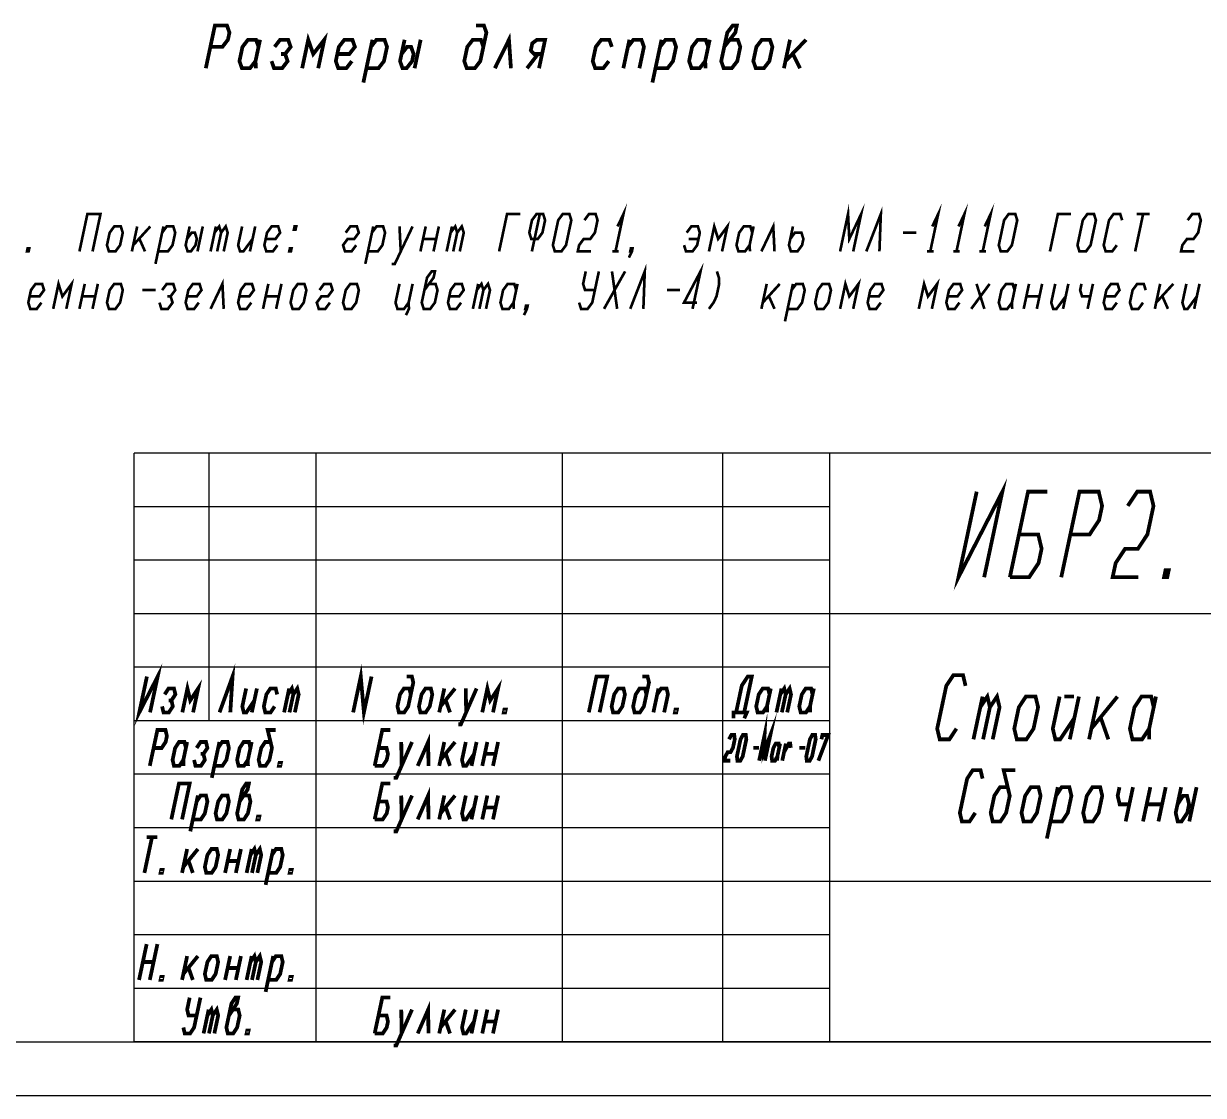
# Model space of a CAD drawing. Header units: millimetres. Extents: x 0 to 420, y 0 to 594.
# Drawn here: x 219.7 to 329.9, y 0 to 100.1 of the extents above; entities that cross this region are included whole.
import ezdxf

# ---------------------------------------------------------------- set-up
doc = ezdxf.new("R2010")
doc.units = ezdxf.units.MM
doc.header["$LTSCALE"] = 38.72
doc.layers.get('0').update_dxf_attribs({"linetype": 'CONTINUOUS'})

msp = doc.modelspace()

# ---------------------------------------------------------------- linework, layer by layer
at = {"color": 7, "linetype": 'Continuous'}
for p, q in [((415, 60), (230, 60)), ((230, 5), (230, 60)), ((237, 35), (237, 60)), ((247, 5), (247, 60)), ((270, 5), (270, 60)), ((285, 5), (285, 60)), ((295, 5), (295, 60)), ((295, 55), (230, 55)), ((295, 50), (230, 50)), ((415, 45), (230, 45)), ((295, 40), (230, 40)), ((295, 35), (230, 35)), ((295, 30), (230, 30)), ((295, 25), (230, 25)), ((415, 20), (230, 20)), ((295, 15), (230, 15)), ((295, 10), (230, 10)), ((20, 5), (415, 5)), ((415, 5), (230, 5)), ((0, 0), (420, 0))]:
    msp.add_line(p, q, dxfattribs=at)
at = {"color": 2, "linetype": 'Continuous'}
for points, const_width in [([(236.6974297, 95.9678027), (237.5476523, 99.9678066), (238.6726602, 99.9678066), (238.9059805, 99.3011357), (238.7642695, 98.6344756), (238.2475703, 97.9678047), (237.1225625, 97.9678047)], 0.35), ([(245.6974492, 95.9678027), (246.26425, 98.6344756), (246.7308477, 97.3011445), (247.7642461, 98.6344756), (247.1974453, 95.9678027)], 0.35), ([(262.6225391, 97.9678047), (262.3892617, 98.6344756), (261.6392422, 98.6344756), (261.122543, 97.9678047), (260.8391641, 96.6344736), (261.0724414, 95.9678027), (261.8224609, 95.9678027), (262.3391602, 96.6344736), (262.9059609, 99.3011357), (262.6726836, 99.9678066), (261.9226641, 99.9678066)], 0.35), ([(263.6974453, 95.9678027), (265.0142656, 98.6344756), (265.1974414, 95.9678027)], 0.35), ([(285.1225664, 97.9678047), (286.1559648, 99.3011357), (286.2976758, 99.9678066), (285.9226875, 99.9678066), (285.4059453, 99.3011357), (284.8391445, 96.6344736), (285.0724219, 95.9678027), (285.8224414, 95.9678027), (286.3391406, 96.6344736), (286.6225625, 97.9678047), (286.3892422, 98.6344756), (285.6392656, 98.6344756)], 0.35), ([(241.6225508, 97.9678047), (241.3892734, 98.6344756), (240.6392539, 98.6344756), (240.1225547, 97.9678047), (239.8391328, 96.6344736), (240.0724531, 95.9678027), (240.8224297, 95.9678027), (241.3391289, 96.6344736)], 0.35), ([(241.7642617, 98.6344756), (241.3391289, 96.6344736), (241.3849336, 95.9678027)], 0.35), ([(242.839125, 96.6344736), (243.0724453, 95.9678027), (243.8224219, 95.9678027), (244.3391641, 96.6344736), (244.1058437, 97.3011445), (244.622543, 97.9678047), (244.3892656, 98.6344756), (243.6392461, 98.6344756), (243.1225469, 97.9678047)], 0.35), ([(248.9808633, 97.3011445), (250.1058281, 97.3011445), (250.6225703, 97.9678047), (250.38925, 98.6344756), (249.6392734, 98.6344756), (249.1225742, 97.9678047), (248.8391523, 96.6344736), (249.0724297, 95.9678027), (249.8224492, 95.9678027), (250.3391484, 96.6344736)], 0.35), ([(251.4140117, 94.6344717), (252.2642773, 98.6344756)], 0.35), ([(251.6974336, 95.9678027), (252.8224414, 95.9678027), (253.3391406, 96.6344736), (253.6225625, 97.9678047), (253.3892422, 98.6344756), (252.6392656, 98.6344756), (252.1225664, 97.9678047)], 0.35), ([(255.2642695, 98.6344756), (254.8391367, 96.6344736), (255.072457, 95.9678027), (255.4474453, 95.9678027), (255.9641445, 96.6344736), (256.1058555, 97.3011445), (255.8725352, 97.9678047), (255.4975469, 97.9678047), (254.9808477, 97.3011445)], 0.35), ([(256.7642656, 98.6344756), (256.1974219, 95.9678027)], 0.35), ([(267.8224453, 95.9678027), (268.3892461, 98.6344756), (267.6392695, 98.6344756), (267.1934258, 98.3011348), (267.0517148, 97.6344746), (267.3558477, 97.3011445), (268.1058672, 97.3011445)], 0.35), ([(274.6225508, 97.9678047), (274.3892734, 98.6344756), (273.6392539, 98.6344756), (273.1225547, 97.9678047), (272.8391328, 96.6344736), (273.0724531, 95.9678027), (273.8224297, 95.9678027), (274.3391289, 96.6344736)], 0.35), ([(275.697457, 95.9678027), (276.2642578, 98.6344756)], 0.35), ([(276.1225469, 97.9678047), (276.6392461, 98.6344756), (277.3892656, 98.6344756), (277.622543, 97.9678047), (277.1974531, 95.9678027)], 0.35), ([(278.4140273, 94.6344717), (279.26425, 98.6344756)], 0.35), ([(278.6974492, 95.9678027), (279.822457, 95.9678027), (280.3391562, 96.6344736), (280.6225352, 97.9678047), (280.3892578, 98.6344756), (279.6392383, 98.6344756), (279.1225391, 97.9678047)], 0.35), ([(283.6225703, 97.9678047), (283.38925, 98.6344756), (282.6392734, 98.6344756), (282.1225742, 97.9678047), (281.8391523, 96.6344736), (282.0724297, 95.9678027), (282.8224492, 95.9678027), (283.3391484, 96.6344736)], 0.35), ([(283.7642383, 98.6344756), (283.3391484, 96.6344736), (283.3849531, 95.9678027)], 0.35), ([(287.8391367, 96.6344736), (288.072457, 95.9678027), (288.8224336, 95.9678027), (289.3391328, 96.6344736), (289.6225547, 97.9678047), (289.3892773, 98.6344756), (288.6392578, 98.6344756), (288.1225586, 97.9678047), (287.8391367, 96.6344736)], 0.35), ([(291.2642617, 98.6344756), (290.6974609, 95.9678027)], 0.35), ([(290.8391289, 96.6344736), (292.7642578, 98.6344756)], 0.35), ([(243.7308555, 97.3011445), (244.1058437, 97.3011445)], 0.35), ([(266.6974375, 95.9678027), (267.7308359, 97.3011445)], 0.35), ([(291.5433438, 97.3011445), (292.197457, 95.9678027)], 0.35), ([(275.1544869, 81.1898368), (275.7087361, 82.3564942), (274.9648024, 78.8565027)], 0.25), ([(295.9429103, 78.8565027), (296.686844, 82.3564942), (296.8033925, 80.0231602), (297.9118526, 82.3564942), (297.1679189, 78.8565027)], 0.25), ([(298.3929274, 78.8565027), (299.7493654, 82.3564942), (299.6178975, 78.8565027)], 0.25), ([(304.5544997, 81.1898368), (305.108749, 82.3564942), (304.3647768, 78.8565027)], 0.25), ([(307.0045168, 81.1898368), (307.5587276, 82.3564942), (306.8147939, 78.8565027)], 0.25), ([(309.4544954, 81.1898368), (310.0087447, 82.3564942), (309.2647725, 78.8565027)], 0.25), ([(224.8929146, 78.8565027), (225.6368483, 82.3564942), (226.8618569, 82.3564942), (226.1179231, 78.8565027)], 0.25), ([(264.0929189, 78.8565027), (264.8368526, 82.3564942), (266.0618611, 82.3564942)], 0.25), ([(267.5931026, 82.3564942), (267.1628615, 81.7731751), (266.9148836, 80.6064985), (267.0971468, 80.0231602), (267.7096511, 80.0231602), (268.1398921, 80.6064985), (268.38787, 81.7731751), (268.2056069, 82.3564942), (267.5931026, 82.3564942)], 0.25), ([(267.899374, 82.3564942), (267.1554018, 78.8565027)], 0.25), ([(269.2991475, 78.8565027), (269.1168843, 79.4398411), (269.6128786, 81.7731751), (270.0431197, 82.3564942), (270.655624, 82.3564942), (270.8378487, 81.7731751), (270.3418929, 79.4398411), (269.9116518, 78.8565027), (269.2991475, 78.8565027)], 0.25), ([(272.0628572, 81.7731751), (272.4930983, 82.3564942), (273.1056026, 82.3564942), (273.2878658, 81.7731751), (273.0398879, 80.6064985), (272.6096468, 80.0231602), (271.9971425, 80.0231602), (271.5669014, 79.4398411), (271.4428932, 78.8565027), (272.6679018, 78.8565027)], 0.25), ([(283.6929018, 78.8565027), (284.1888576, 81.1898368), (284.553384, 80.0231602), (285.4138661, 81.1898368), (284.9179103, 78.8565027)], 0.25), ([(288.5928975, 78.8565027), (289.7013576, 81.1898368), (289.8179061, 78.8565027)], 0.25), ([(310.9491689, 78.8565027), (310.7669057, 79.4398411), (311.2628615, 81.7731751), (311.6931026, 82.3564942), (312.3056069, 82.3564942), (312.48787, 81.7731751), (311.9919142, 79.4398411), (311.5616731, 78.8565027), (310.9491689, 78.8565027)], 0.25), ([(315.5428932, 78.8565027), (316.2868654, 82.3564942), (317.511874, 82.3564942)], 0.25), ([(318.2991432, 78.8565027), (318.1169185, 79.4398411), (318.6128743, 81.7731751), (319.0431154, 82.3564942), (319.6556197, 82.3564942), (319.8378829, 81.7731751), (319.3418886, 79.4398411), (318.9116475, 78.8565027), (318.2991432, 78.8565027)], 0.25), ([(322.2878615, 81.7731751), (322.1055983, 82.3564942), (321.493094, 82.3564942), (321.062853, 81.7731751), (320.5668971, 79.4398411), (320.7491603, 78.8565027), (321.3616646, 78.8565027), (321.7919057, 79.4398411)], 0.25), ([(324.249344, 82.3564942), (323.5054103, 78.8565027)], 0.25), ([(323.6368398, 82.3564942), (324.8618483, 82.3564942)], 0.25), ([(328.4128658, 81.7731751), (328.8431069, 82.3564942), (329.4556111, 82.3564942), (329.6378743, 81.7731751), (329.3898964, 80.6064985), (328.9596553, 80.0231602), (328.3471511, 80.0231602), (327.91691, 79.4398411), (327.7929018, 78.8565027), (329.0179103, 78.8565027)], 0.25), ([(227.4669014, 79.4398411), (227.6491646, 78.8565027), (228.2616689, 78.8565027), (228.69191, 79.4398411), (228.9398879, 80.6064985), (228.7576247, 81.1898368), (228.1451204, 81.1898368), (227.7148793, 80.6064985), (227.4669014, 79.4398411)], 0.25), ([(230.2888661, 81.1898368), (229.7929103, 78.8565027)], 0.25), ([(229.9169185, 79.4398411), (231.5138747, 81.1898368)], 0.25), ([(231.9949111, 77.6898453), (232.7388832, 81.1898368)], 0.25), ([(232.2429274, 78.8565027), (233.1616646, 78.8565027), (233.5919057, 79.4398411), (233.8398836, 80.6064985), (233.6576204, 81.1898368), (233.0451161, 81.1898368), (232.6148751, 80.6064985)], 0.25), ([(235.1888619, 81.1898368), (234.8169142, 79.4398411), (234.9991774, 78.8565027), (235.3054103, 78.8565027), (235.7356514, 79.4398411), (235.8596596, 80.0231602), (235.6773964, 80.6064985), (235.3711251, 80.6064985), (234.940884, 80.0231602)], 0.25), ([(236.4138704, 81.1898368), (235.9179146, 78.8565027)], 0.25), ([(237.1429231, 78.8565027), (237.638879, 81.1898368)], 0.25), ([(237.5148708, 80.6064985), (237.9451119, 81.1898368), (238.1273751, 80.6064985), (237.7554274, 78.8565027)], 0.25), ([(238.1273751, 80.6064985), (238.5576161, 81.1898368), (238.7398793, 80.6064985), (238.3678932, 78.8565027)], 0.25), ([(240.0888576, 81.1898368), (239.71691, 79.4398411), (239.8991731, 78.8565027), (240.2054061, 78.8565027), (241.0658882, 80.0231602)], 0.25), ([(241.3138661, 81.1898368), (240.8179103, 78.8565027)], 0.25), ([(242.2908968, 80.0231602), (243.209634, 80.0231602), (243.6398751, 80.6064985), (243.4576119, 81.1898368), (242.8451076, 81.1898368), (242.4148665, 80.6064985), (242.1668886, 79.4398411), (242.3491518, 78.8565027), (242.9616561, 78.8565027), (243.3918971, 79.4398411)], 0.25), ([(245.0799849, 80.8981772), (244.9268685, 80.8981772), (244.9888918, 81.1898368), (245.1420082, 81.1898368), (245.0799849, 80.8981772)], 0.25), ([(249.7648793, 80.6064985), (250.1951204, 81.1898368), (250.8076247, 81.1898368), (250.9898879, 80.6064985), (250.5596468, 80.0231602), (249.9471425, 80.0231602), (249.5169014, 79.4398411), (249.6991646, 78.8565027), (250.3116689, 78.8565027), (250.74191, 79.4398411)], 0.25), ([(251.5949324, 77.6898453), (252.3388661, 81.1898368)], 0.25), ([(251.8429103, 78.8565027), (252.7616475, 78.8565027), (253.1918886, 79.4398411), (253.4398665, 80.6064985), (253.2576418, 81.1898368), (252.6451375, 81.1898368), (252.2148964, 80.6064985)], 0.25), ([(254.0449111, 77.6898453), (254.3511824, 77.6898453), (256.0138918, 81.1898368)], 0.25), ([(254.7888832, 81.1898368), (254.9053932, 78.8565027)], 0.25), ([(256.7429061, 78.8565027), (257.2388619, 81.1898368)], 0.25), ([(258.4638704, 81.1898368), (257.9679146, 78.8565027)], 0.25), ([(259.1929231, 78.8565027), (259.688879, 81.1898368)], 0.25), ([(259.5648708, 80.6064985), (259.9951119, 81.1898368), (260.1773751, 80.6064985), (259.8054274, 78.8565027)], 0.25), ([(260.1773751, 80.6064985), (260.6076161, 81.1898368), (260.7898793, 80.6064985), (260.4178932, 78.8565027)], 0.25), ([(281.3668929, 79.4398411), (281.5491561, 78.8565027), (282.1616603, 78.8565027), (282.5919014, 79.4398411), (282.8398793, 80.6064985), (282.6576161, 81.1898368), (282.0451119, 81.1898368), (281.6148708, 80.6064985)], 0.25), ([(287.7398751, 80.6064985), (287.5576119, 81.1898368), (286.9451076, 81.1898368), (286.5148665, 80.6064985), (286.2668886, 79.4398411), (286.4491518, 78.8565027), (287.0616561, 78.8565027), (287.4918971, 79.4398411)], 0.25), ([(287.8638832, 81.1898368), (287.4918971, 79.4398411), (287.5210439, 78.8565027)], 0.25), ([(291.5388704, 81.1898368), (291.1668843, 79.4398411), (291.3491475, 78.8565027), (291.9616518, 78.8565027), (292.3918929, 79.4398411), (292.5159011, 80.0231602), (292.3336379, 80.6064985), (291.7211336, 80.6064985), (291.2908925, 80.0231602)], 0.25), ([(301.8273964, 80.6064985), (303.0523665, 80.6064985)], 0.25), ([(230.5002761, 80.0231602), (231.0179189, 78.8565027)], 0.25), ([(256.990884, 80.0231602), (258.2158925, 80.0231602)], 0.25), ([(281.797134, 80.0231602), (282.7159096, 80.0231602)], 0.25), ([(220.1460353, 78.8565027), (219.9929189, 78.8565027), (220.0549037, 79.1481623), (220.2080202, 79.1481623), (220.1460353, 78.8565027)], 0.25), ([(244.6460524, 78.8565027), (244.4928975, 78.8565027), (244.5549208, 79.1481623), (244.7080373, 79.1481623), (244.6460524, 78.8565027)], 0.25), ([(274.6585311, 78.8565027), (275.2710353, 78.8565027)], 0.25), ([(276.4960439, 78.8565027), (276.3429274, 78.8565027), (276.4049123, 79.1481623), (276.5580287, 79.1481623), (276.4960439, 78.8565027), (276.2189192, 78.2731644)], 0.25), ([(304.0585439, 78.8565027), (304.6710481, 78.8565027)], 0.25), ([(306.5085225, 78.8565027), (307.1210268, 78.8565027)], 0.25), ([(308.9585396, 78.8565027), (309.5710439, 78.8565027)], 0.25), ([(276.3429274, 73.4892173), (277.6993654, 76.9892087), (277.5678975, 73.4892173)], 0.25), ([(282.1616603, 73.4892173), (282.905594, 76.9892087), (281.3668929, 74.0725556), (282.5919014, 74.0725556)], 0.25), ([(222.4428975, 73.4892173), (222.9388918, 75.8225513), (223.3033797, 74.6558747), (224.1638619, 75.8225513), (223.6679061, 73.4892173)], 0.25), ([(237.1429231, 73.4892173), (238.2513832, 75.8225513), (238.3678932, 73.4892173)], 0.25), ([(257.1148921, 75.239213), (257.9753743, 76.4058896), (258.099344, 76.9892087), (257.7931111, 76.9892087), (257.36287, 76.4058896), (256.8669142, 74.0725556), (257.0491774, 73.4892173), (257.6616432, 73.4892173), (258.0918843, 74.0725556), (258.3399007, 75.239213), (258.1576375, 75.8225513), (257.5451332, 75.8225513)], 0.25), ([(262.0148879, 75.239213), (262.445129, 75.8225513), (262.6273921, 75.239213), (262.2554061, 73.4892173)], 0.25), ([(262.6273921, 75.239213), (263.0576332, 75.8225513), (263.2398964, 75.239213), (262.8679103, 73.4892173)], 0.25), ([(271.5669014, 74.0725556), (271.7491646, 73.4892173), (272.3616689, 73.4892173), (272.79191, 74.0725556), (273.411874, 76.9892087)], 0.25), ([(272.1868654, 76.9892087), (271.9388875, 75.8225513), (272.1211507, 75.239213), (273.0398879, 75.239213)], 0.25), ([(273.8929103, 73.4892173), (275.8618526, 76.9892087)], 0.25), ([(274.636844, 76.9892087), (275.1179189, 73.4892173)], 0.25), ([(284.436874, 76.9892087), (284.6190987, 76.4058896), (284.6482454, 75.8225513), (284.4002675, 74.6558747), (284.1231429, 74.0725556), (283.6929018, 73.4892173)], 0.25), ([(295.9429103, 73.4892173), (296.4388661, 75.8225513), (296.8033925, 74.6558747), (297.6638747, 75.8225513), (297.1679189, 73.4892173)], 0.25), ([(303.2929231, 73.4892173), (303.788879, 75.8225513), (304.1534053, 74.6558747), (305.0138875, 75.8225513), (304.5178932, 73.4892173)], 0.25), ([(220.2408968, 74.6558747), (221.159634, 74.6558747), (221.5898751, 75.239213), (221.4076119, 75.8225513), (220.7951076, 75.8225513), (220.3648665, 75.239213), (220.1168886, 74.0725556), (220.2991518, 73.4892173), (220.9116561, 73.4892173), (221.3418971, 74.0725556)], 0.25), ([(224.8929146, 73.4892173), (225.3888704, 75.8225513)], 0.25), ([(226.613879, 75.8225513), (226.1179231, 73.4892173)], 0.25), ([(227.4669014, 74.0725556), (227.6491646, 73.4892173), (228.2616689, 73.4892173), (228.69191, 74.0725556), (228.9398879, 75.239213), (228.7576247, 75.8225513), (228.1451204, 75.8225513), (227.7148793, 75.239213), (227.4669014, 74.0725556)], 0.25), ([(230.7774007, 75.239213), (232.0023708, 75.239213)], 0.25), ([(232.3668971, 74.0725556), (232.5491603, 73.4892173), (233.1616646, 73.4892173), (233.5919057, 74.0725556), (233.4096425, 74.6558747), (233.8398836, 75.239213), (233.6576204, 75.8225513), (233.0451161, 75.8225513), (232.6148751, 75.239213)], 0.25), ([(234.940884, 74.6558747), (235.8596596, 74.6558747), (236.2899007, 75.239213), (236.1076375, 75.8225513), (235.4951332, 75.8225513), (235.0648921, 75.239213), (234.8169142, 74.0725556), (234.9991774, 73.4892173), (235.6116432, 73.4892173), (236.0418843, 74.0725556)], 0.25), ([(239.8408797, 74.6558747), (240.7596553, 74.6558747), (241.1898964, 75.239213), (241.0076332, 75.8225513), (240.395129, 75.8225513), (239.9648879, 75.239213), (239.71691, 74.0725556), (239.8991731, 73.4892173), (240.5116774, 73.4892173), (240.9419185, 74.0725556)], 0.25), ([(242.0429189, 73.4892173), (242.5388747, 75.8225513)], 0.25), ([(243.7638832, 75.8225513), (243.2679274, 73.4892173)], 0.25), ([(244.6169057, 74.0725556), (244.7991689, 73.4892173), (245.4116731, 73.4892173), (245.8419142, 74.0725556), (246.0898921, 75.239213), (245.907629, 75.8225513), (245.2951247, 75.8225513), (244.8648836, 75.239213), (244.6169057, 74.0725556)], 0.25), ([(247.3149007, 75.239213), (247.7451418, 75.8225513), (248.3576076, 75.8225513), (248.5398708, 75.239213), (248.1096297, 74.6558747), (247.4971254, 74.6558747), (247.0668843, 74.0725556), (247.2491475, 73.4892173), (247.8616518, 73.4892173), (248.2918929, 74.0725556)], 0.25), ([(249.5169014, 74.0725556), (249.6991646, 73.4892173), (250.3116689, 73.4892173), (250.74191, 74.0725556), (250.9898879, 75.239213), (250.8076247, 75.8225513), (250.1951204, 75.8225513), (249.7648793, 75.239213), (249.5169014, 74.0725556)], 0.25), ([(254.7888832, 75.8225513), (254.4168971, 74.0725556), (254.5991603, 73.4892173), (255.2116646, 73.4892173), (255.6419057, 74.0725556), (255.6710524, 73.4892173), (255.3939278, 72.905879)], 0.25), ([(256.0138918, 75.8225513), (255.6419057, 74.0725556)], 0.25), ([(259.4409011, 74.6558747), (260.3596382, 74.6558747), (260.7898793, 75.239213), (260.6076161, 75.8225513), (259.9951119, 75.8225513), (259.5648708, 75.239213), (259.3168929, 74.0725556), (259.4991561, 73.4892173), (260.1116603, 73.4892173), (260.5419014, 74.0725556)], 0.25), ([(261.6429018, 73.4892173), (262.1388576, 75.8225513)], 0.25), ([(265.6898751, 75.239213), (265.5076119, 75.8225513), (264.8951076, 75.8225513), (264.4648665, 75.239213), (264.2168886, 74.0725556), (264.3991518, 73.4892173), (265.0116561, 73.4892173), (265.4418971, 74.0725556)], 0.25), ([(265.8138832, 75.8225513), (265.4418971, 74.0725556), (265.4710439, 73.4892173)], 0.25), ([(279.7773964, 75.239213), (281.0023665, 75.239213)], 0.25), ([(289.0888918, 75.8225513), (288.5928975, 73.4892173)], 0.25), ([(288.7169057, 74.0725556), (290.3138619, 75.8225513)], 0.25), ([(290.7949367, 72.3225407), (291.5388704, 75.8225513)], 0.25), ([(291.0429146, 73.4892173), (291.9616518, 73.4892173), (292.3918929, 74.0725556), (292.6398708, 75.239213), (292.4576076, 75.8225513), (291.8451418, 75.8225513), (291.4149007, 75.239213)], 0.25), ([(293.6169014, 74.0725556), (293.7991646, 73.4892173), (294.4116689, 73.4892173), (294.84191, 74.0725556), (295.0898879, 75.239213), (294.9076247, 75.8225513), (294.2951204, 75.8225513), (293.8648793, 75.239213), (293.6169014, 74.0725556)], 0.25), ([(298.6409053, 74.6558747), (299.5596425, 74.6558747), (299.9898836, 75.239213), (299.8076204, 75.8225513), (299.1951161, 75.8225513), (298.7648751, 75.239213), (298.5168971, 74.0725556), (298.6991603, 73.4892173), (299.3116646, 73.4892173), (299.7419057, 74.0725556)], 0.25), ([(305.9908797, 74.6558747), (306.9096553, 74.6558747), (307.3398964, 75.239213), (307.1576332, 75.8225513), (306.545129, 75.8225513), (306.1148879, 75.239213), (305.86691, 74.0725556), (306.0491731, 73.4892173), (306.6616774, 73.4892173), (307.0919185, 74.0725556)], 0.25), ([(308.1929189, 73.4892173), (309.9138832, 75.8225513)], 0.25), ([(308.6888747, 75.8225513), (309.4179274, 73.4892173)], 0.25), ([(312.2398921, 75.239213), (312.057629, 75.8225513), (311.4451247, 75.8225513), (311.0148836, 75.239213), (310.7669057, 74.0725556), (310.9491689, 73.4892173), (311.5616731, 73.4892173), (311.9919142, 74.0725556)], 0.25), ([(312.3638619, 75.8225513), (311.9919142, 74.0725556), (312.0210225, 73.4892173)], 0.25), ([(313.0929146, 73.4892173), (313.5888704, 75.8225513)], 0.25), ([(314.813879, 75.8225513), (314.3179231, 73.4892173)], 0.25), ([(316.0388875, 75.8225513), (315.6669014, 74.0725556), (315.8491646, 73.4892173), (316.1553975, 73.4892173), (317.0158797, 74.6558747)], 0.25), ([(317.2638576, 75.8225513), (316.7679018, 73.4892173)], 0.25), ([(318.4888661, 75.8225513), (318.3648964, 75.239213), (318.5471596, 74.6558747), (319.3127803, 74.6558747)], 0.25), ([(319.5607582, 75.8225513), (319.0648024, 73.4892173)], 0.25), ([(320.6909053, 74.6558747), (321.6096425, 74.6558747), (322.0398836, 75.239213), (321.8576204, 75.8225513), (321.2451161, 75.8225513), (320.8148751, 75.239213), (320.5668971, 74.0725556), (320.7491603, 73.4892173), (321.3616646, 73.4892173), (321.7919057, 74.0725556)], 0.25), ([(324.4899007, 75.239213), (324.3076375, 75.8225513), (323.6951332, 75.8225513), (323.2648921, 75.239213), (323.0169142, 74.0725556), (323.1991774, 73.4892173), (323.8116432, 73.4892173), (324.2418843, 74.0725556)], 0.25), ([(325.838879, 75.8225513), (325.3429231, 73.4892173)], 0.25), ([(325.4668929, 74.0725556), (327.0638875, 75.8225513)], 0.25), ([(328.2888576, 75.8225513), (327.91691, 74.0725556), (328.0991731, 73.4892173), (328.4054061, 73.4892173), (329.2658882, 74.6558747)], 0.25), ([(329.5138661, 75.8225513), (329.0179103, 73.4892173)], 0.25), ([(225.1408925, 74.6558747), (226.3659011, 74.6558747)], 0.25), ([(233.1034096, 74.6558747), (233.4096425, 74.6558747)], 0.25), ([(242.2908968, 74.6558747), (243.5159053, 74.6558747)], 0.25), ([(266.6960524, 73.4892173), (266.5428975, 73.4892173), (266.6049208, 73.7808768), (266.7580373, 73.7808768), (266.6960524, 73.4892173), (266.4189278, 72.905879)], 0.25), ([(289.3002632, 74.6558747), (289.8179061, 73.4892173)], 0.25), ([(313.3408925, 74.6558747), (314.5659011, 74.6558747)], 0.25), ([(326.0502504, 74.6558747), (326.5678932, 73.4892173)], 0.25), ([(308.7004648, 56.4106372), (307.0000195, 48.4106401), (311.1004414, 56.4106372), (309.3999961, 48.4106401)], 0.35), ([(311.8000156, 48.4106401), (313.5004609, 56.4106372), (315.3004648, 56.4106372)], 0.35), ([(316.6000117, 48.4106401), (318.300457, 56.4106372), (320.1004609, 56.4106372), (320.4170547, 55.0773062), (320.1336328, 53.7439697), (319.2502383, 52.4106387), (317.4502344, 52.4106387)], 0.35), ([(322.8170313, 55.0773062), (323.7004688, 56.4106372), (324.900457, 56.4106372), (325.2170508, 55.0773062), (324.650207, 52.4106387), (323.7668125, 51.0773022), (322.5668242, 51.0773022), (321.6834297, 49.7439712), (321.4000078, 48.4106401), (323.7999844, 48.4106401)], 0.35), ([(311.8000156, 48.4106401), (313.6000195, 48.4106401), (314.4834141, 49.7439712), (314.7668359, 51.0773022), (314.4502422, 52.4106387), (312.6502383, 52.4106387)], 0.35), ([(326.5000117, 48.4106401), (326.2000039, 48.4106401), (326.3417148, 49.0773057), (326.6417227, 49.0773057), (326.5000117, 48.4106401)], 0.35), ([(231.1970859, 39.1375784), (230.4850078, 35.7875789), (232.202082, 39.1375784), (231.4900039, 35.7875789)], 0.35), ([(237.9800039, 35.7875789), (239.1945586, 39.1375784), (238.985, 35.7875789)], 0.35), ([(250.4600195, 35.7875789), (251.1720547, 39.1375784), (251.4650156, 35.7875789), (252.1770508, 39.1375784)], 0.35), ([(234.5049922, 35.7875789), (234.9797109, 38.0209119), (235.2448711, 36.9042454), (235.984707, 38.0209119), (235.5099883, 35.7875789)], 0.35), ([(255.8410391, 37.4625786), (255.7084805, 38.0209119), (255.2059609, 38.0209119), (254.836043, 37.4625786), (254.5986836, 36.3459121), (254.7312422, 35.7875789), (255.2337617, 35.7875789), (255.6036797, 36.3459121), (256.0783984, 38.5792451), (255.9457969, 39.1375784), (255.4433203, 39.1375784)], 0.35), ([(262.5200156, 35.7875789), (262.9946914, 38.0209119), (263.2598516, 36.9042454), (263.9997305, 38.0209119), (263.5250117, 35.7875789)], 0.35), ([(272.4750156, 35.7875789), (273.1870508, 39.1375784), (274.1920469, 39.1375784), (273.4800117, 35.7875789)], 0.35), ([(277.8560352, 37.4625786), (277.7234766, 38.0209119), (277.220957, 38.0209119), (276.8510391, 37.4625786), (276.6136797, 36.3459121), (276.7462383, 35.7875789), (277.2487578, 35.7875789), (277.6186758, 36.3459121), (278.0933945, 38.5792451), (277.9608359, 39.1375784), (277.4583164, 39.1375784)], 0.35), ([(286.2312461, 35.7875789), (286.7653047, 38.3000798), (287.3202031, 39.1375784), (287.697082, 39.1375784), (286.9850039, 35.7875789)], 0.35), ([(307.6627695, 38.2667549), (307.4253242, 39.2667559), (306.5253437, 39.2667559), (305.8627656, 38.2667549), (305.012543, 34.2667563), (305.2499883, 33.2667554), (306.1500117, 33.2667554), (306.8125469, 34.2667563)], 0.35), ([(232.6136797, 36.3459121), (232.7462383, 35.7875789), (233.2487578, 35.7875789), (233.6186758, 36.3459121), (233.4861172, 36.9042454), (233.8560352, 37.4625786), (233.7234766, 38.0209119), (233.220957, 38.0209119), (232.8510391, 37.4625786)], 0.35), ([(240.4647148, 38.0209119), (240.1086758, 36.3459121), (240.2412344, 35.7875789), (240.4925156, 35.7875789), (241.2323516, 36.9042454)], 0.35), ([(241.4697109, 38.0209119), (240.9949922, 35.7875789)], 0.35), ([(243.3610234, 37.4625786), (243.2284648, 38.0209119), (242.7259453, 38.0209119), (242.3560273, 37.4625786), (242.118668, 36.3459121), (242.2512695, 35.7875789), (242.7537461, 35.7875789), (243.1236641, 36.3459121)], 0.35), ([(244.0099805, 35.7875789), (244.4846992, 38.0209119)], 0.35), ([(244.3660195, 37.4625786), (244.7359805, 38.0209119), (244.8685391, 37.4625786), (244.5125, 35.7875789)], 0.35), ([(244.8685391, 37.4625786), (245.238457, 38.0209119), (245.3710156, 37.4625786), (245.0150195, 35.7875789)], 0.35), ([(256.6086758, 36.3459121), (256.7412344, 35.7875789), (257.2437539, 35.7875789), (257.6136719, 36.3459121), (257.8510313, 37.4625786), (257.7184727, 38.0209119), (257.2159531, 38.0209119), (256.8460352, 37.4625786), (256.6086758, 36.3459121)], 0.35), ([(258.974707, 38.0209119), (258.4999883, 35.7875789)], 0.35), ([(258.618668, 36.3459121), (259.9797031, 38.0209119)], 0.35), ([(260.2726641, 34.6709124), (260.5239023, 34.6709124), (261.9896953, 38.0209119)], 0.35), ([(260.9846992, 38.0209119), (261.0125, 35.7875789)], 0.35), ([(274.6036875, 36.3459121), (274.7362461, 35.7875789), (275.2387656, 35.7875789), (275.6086836, 36.3459121), (275.846043, 37.4625786), (275.7134414, 38.0209119), (275.2109648, 38.0209119), (274.8410469, 37.4625786), (274.6036875, 36.3459121)], 0.35), ([(278.5049922, 35.7875789), (278.9797109, 38.0209119)], 0.35), ([(278.8610312, 37.4625786), (279.2309492, 38.0209119), (279.7334687, 38.0209119), (279.8660273, 37.4625786), (279.5099883, 35.7875789)], 0.35), ([(289.3510352, 37.4625786), (289.2184766, 38.0209119), (288.715957, 38.0209119), (288.3460391, 37.4625786), (288.1086797, 36.3459121), (288.2412383, 35.7875789), (288.7437578, 35.7875789), (289.1136758, 36.3459121)], 0.35), ([(289.4697148, 38.0209119), (289.1136758, 36.3459121), (289.1206367, 35.7875789)], 0.35), ([(289.9999922, 35.7875789), (290.4747109, 38.0209119)], 0.35), ([(290.3560313, 37.4625786), (290.7259492, 38.0209119), (290.8585508, 37.4625786), (290.5025117, 35.7875789)], 0.35), ([(290.8585508, 37.4625786), (291.2284687, 38.0209119), (291.3610273, 37.4625786), (291.0049883, 35.7875789)], 0.35), ([(293.3710195, 37.4625786), (293.2384609, 38.0209119), (292.7359414, 38.0209119), (292.3660234, 37.4625786), (292.1286641, 36.3459121), (292.2612656, 35.7875789), (292.7637422, 35.7875789), (293.1336602, 36.3459121)], 0.35), ([(293.4896992, 38.0209119), (293.1336602, 36.3459121), (293.1406211, 35.7875789)], 0.35), ([(309.0376836, 36.2667556), (309.7002187, 37.2667566), (309.9376641, 36.2667556), (309.3000078, 33.2667554)], 0.35), ([(309.9376641, 36.2667556), (310.6002422, 37.2667566), (310.8376875, 36.2667556), (310.1999883, 33.2667554)], 0.35), ([(233.2348359, 36.9042454), (233.4861172, 36.9042454)], 0.35), ([(259.1142266, 36.9042454), (259.5049844, 35.7875789)], 0.35), ([(308.3999844, 33.2667554), (309.250207, 37.2667566)], 0.35), ([(312.2125586, 34.2667563), (312.4500039, 33.2667554), (313.3499844, 33.2667554), (314.0125625, 34.2667563), (314.4376523, 36.2667556), (314.200207, 37.2667566), (313.3002266, 37.2667566), (312.6376484, 36.2667556), (312.2125586, 34.2667563)], 0.35), ([(316.4502227, 37.2667566), (315.8125664, 34.2667563), (316.0500117, 33.2667554), (316.4999805, 33.2667554), (317.8250938, 35.2667546)], 0.35), ([(316.9002344, 37.2667566), (317.8002148, 37.2667566)], 0.35), ([(318.2502266, 37.2667566), (317.4000039, 33.2667554)], 0.35), ([(320.0502305, 37.2667566), (319.2000078, 33.2667554)], 0.35), ([(319.4125742, 34.2667563), (321.8502344, 37.2667566)], 0.35), ([(325.2376758, 36.2667556), (325.0002305, 37.2667566), (324.100207, 37.2667566), (323.4376719, 36.2667556), (323.0125391, 34.2667563), (323.2499844, 33.2667554), (324.1500078, 33.2667554), (324.812543, 34.2667563)], 0.35), ([(325.4502422, 37.2667566), (324.812543, 34.2667563), (324.8250039, 33.2667554)], 0.35), ([(264.6556055, 35.7875789), (264.5300078, 35.7875789), (264.5893477, 36.0667468), (264.7149453, 36.0667468), (264.6556055, 35.7875789)], 0.35), ([(280.640625, 35.7875789), (280.5149844, 35.7875789), (280.5743242, 36.0667468), (280.6999648, 36.0667468), (280.640625, 35.7875789)], 0.35), ([(285.9869688, 35.2292456), (285.9800078, 35.7875789), (287.2362422, 35.7875789), (286.9919648, 35.2292456)], 0.35), ([(288.3799844, 31.2731907), (288.8901523, 33.6731914), (288.8200273, 32.0731909), (289.4301406, 33.6731914), (288.9200156, 31.2731907)], 0.35), ([(320.3000937, 35.2667546), (321.0000117, 33.2667554)], 0.35), ([(231.4649961, 30.7875793), (232.1770742, 34.1375789), (232.930832, 34.1375789), (233.0633906, 33.5792456), (232.9447109, 33.0209124), (232.574793, 32.4625791), (231.8210352, 32.4625791)], 0.35), ([(242.7434766, 33.0209124), (242.240957, 33.0209124), (241.8710391, 32.4625791), (241.6336797, 31.3459126), (241.7662383, 30.7875793), (242.2687578, 30.7875793), (242.6386758, 31.3459126), (242.8760352, 32.4625791), (242.4783164, 34.1375789), (243.2320742, 34.1375789)], 0.35), ([(252.4700117, 30.7875793), (253.1820469, 34.1375789), (253.9358047, 34.1375789)], 0.35), ([(234.8360234, 32.4625791), (234.7034648, 33.0209124), (234.2009453, 33.0209124), (233.8310273, 32.4625791), (233.593668, 31.3459126), (233.7262695, 30.7875793), (234.2287461, 30.7875793), (234.5986641, 31.3459126)], 0.35), ([(234.9547031, 33.0209124), (234.5986641, 31.3459126), (234.605625, 30.7875793)], 0.35), ([(235.6036602, 31.3459126), (235.7362617, 30.7875793), (236.2387383, 30.7875793), (236.6086562, 31.3459126), (236.4760977, 31.9042458), (236.8460156, 32.4625791), (236.713457, 33.0209124), (236.2109805, 33.0209124), (235.8410195, 32.4625791)], 0.35), ([(237.2576562, 29.6709128), (237.9696914, 33.0209124)], 0.35), ([(237.4950156, 30.7875793), (238.2487305, 30.7875793), (238.6186914, 31.3459126), (238.8560508, 32.4625791), (238.7234492, 33.0209124), (238.2209727, 33.0209124), (237.8510117, 32.4625791)], 0.35), ([(240.866043, 32.4625791), (240.7334414, 33.0209124), (240.2309648, 33.0209124), (239.8610469, 32.4625791), (239.6236875, 31.3459126), (239.7562461, 30.7875793), (240.2587656, 30.7875793), (240.6286836, 31.3459126)], 0.35), ([(240.9847227, 33.0209124), (240.6286836, 31.3459126), (240.6356445, 30.7875793)], 0.35), ([(254.2426445, 29.6709128), (254.4938828, 29.6709128), (255.9597188, 33.0209124)], 0.35), ([(254.9547227, 33.0209124), (254.9824805, 30.7875793)], 0.35), ([(256.4899961, 30.7875793), (257.4671914, 33.0209124), (257.4949922, 30.7875793)], 0.35), ([(258.974707, 33.0209124), (258.4999883, 30.7875793)], 0.35), ([(258.618668, 31.3459126), (259.9797031, 33.0209124)], 0.35), ([(260.9846992, 33.0209124), (260.6286602, 31.3459126), (260.7612617, 30.7875793), (261.0125, 30.7875793), (261.7523359, 31.9042458)], 0.35), ([(261.9896953, 33.0209124), (261.5150195, 30.7875793)], 0.35), ([(262.5200156, 30.7875793), (262.9946914, 33.0209124)], 0.35), ([(263.9997305, 33.0209124), (263.5250117, 30.7875793)], 0.35), ([(285.5651016, 33.2731926), (285.7851445, 33.6731914), (286.0551172, 33.6731914), (286.1051328, 33.2731926), (285.9350625, 32.4731924), (285.7150625, 32.0731909), (285.4450469, 32.0731909), (285.2250039, 31.6731921), (285.1400117, 31.2731907), (285.68, 31.2731907)], 0.35), ([(286.3549961, 31.2731907), (286.3050234, 31.6731921), (286.6451211, 33.2731926), (286.8651211, 33.6731914), (287.1351367, 33.6731914), (287.1851094, 33.2731926), (286.8450117, 31.6731921), (286.6250117, 31.2731907), (286.3549961, 31.2731907)], 0.35), ([(292.8349844, 31.2731907), (292.7850117, 31.6731921), (293.1251094, 33.2731926), (293.3451523, 33.6731914), (293.615125, 33.6731914), (293.6650977, 33.2731926), (293.325043, 31.6731921), (293.105, 31.2731907), (292.8349844, 31.2731907)], 0.35), ([(293.9150039, 31.2731907), (294.8301523, 33.6731914), (294.2901211, 33.6731914), (294.2051289, 33.2731926)], 0.35), ([(236.2248594, 31.9042458), (236.4760977, 31.9042458)], 0.35), ([(252.4700117, 30.7875793), (253.2237695, 30.7875793), (253.5936875, 31.3459126), (253.7123672, 31.9042458), (253.5797656, 32.4625791), (252.8260508, 32.4625791)], 0.35), ([(259.1142266, 31.9042458), (259.5049844, 30.7875793)], 0.35), ([(262.757375, 31.9042458), (263.7623711, 31.9042458)], 0.35), ([(287.8250859, 32.4731924), (288.3650742, 32.4731924)], 0.35), ([(290.2550547, 32.4731924), (290.205082, 32.8731912), (289.9351094, 32.8731912), (289.7150664, 32.4731924), (289.5450391, 31.6731921), (289.5950117, 31.2731907), (289.8649844, 31.2731907), (290.0850273, 31.6731921)], 0.35), ([(290.3400898, 32.8731912), (290.0850273, 31.6731921), (290.0674961, 31.2731907)], 0.35), ([(290.5399805, 31.2731907), (290.8800781, 32.8731912)], 0.35), ([(290.7100508, 32.0731909), (291.1500937, 32.8731912), (291.2851016, 32.8731912), (291.3350742, 32.4731924)], 0.35), ([(292.1450781, 32.4731924), (292.6850664, 32.4731924)], 0.35), ([(243.6506328, 30.7875793), (243.5249922, 30.7875793), (243.584332, 31.0667473), (243.7099727, 31.0667473), (243.6506328, 30.7875793)], 0.35), ([(309.250207, 29.5992007), (309.0602852, 30.3992009), (308.3402578, 30.3992009), (307.8102383, 29.5992007), (307.130043, 26.3991997), (307.3200078, 25.5992021), (308.0399922, 25.5992021), (308.5700547, 26.3991997)], 0.35), ([(311.600168, 28.7992004), (310.8801836, 28.7992004), (310.3501211, 27.9992002), (310.0100664, 26.3991997), (310.1999883, 25.5992021), (310.9200156, 25.5992021), (311.4500352, 26.3991997), (311.7901328, 27.9992002), (311.2202813, 30.3992009), (312.3002578, 30.3992009)], 0.35), ([(233.4749883, 25.7875798), (234.1870664, 29.1375793), (235.1920625, 29.1375793), (234.4799844, 25.7875798)], 0.35), ([(239.8610469, 27.4625796), (240.6008828, 28.5792461), (240.7195625, 29.1375793), (240.4683242, 29.1375793), (240.0984063, 28.5792461), (239.6236875, 26.3459131), (239.7562461, 25.7875798), (240.2587656, 25.7875798), (240.6286836, 26.3459131), (240.866043, 27.4625796), (240.7334414, 28.0209128), (240.2309648, 28.0209128)], 0.35), ([(252.4700117, 25.7875798), (253.1820469, 29.1375793), (253.9358047, 29.1375793)], 0.35), ([(256.4899961, 25.7875798), (257.4671914, 28.0209128), (257.4949922, 25.7875798)], 0.35), ([(312.8900469, 26.3991997), (313.0800117, 25.5992021), (313.7999961, 25.5992021), (314.3300586, 26.3991997), (314.6701562, 27.9992002), (314.4801914, 28.7992004), (313.7601641, 28.7992004), (313.2301445, 27.9992002), (312.8900469, 26.3991997)], 0.35), ([(315.2599023, 23.9992017), (316.2801953, 28.7992004)], 0.35), ([(315.6, 25.5992021), (316.6800195, 25.5992021), (317.2100391, 26.3991997), (317.5501367, 27.9992002), (317.3601719, 28.7992004), (316.6401875, 28.7992004), (316.110125, 27.9992002)], 0.35), ([(318.6500508, 26.3991997), (318.8400156, 25.5992021), (319.56, 25.5992021), (320.0900625, 26.3991997), (320.4301172, 27.9992002), (320.2401953, 28.7992004), (319.520168, 28.7992004), (318.9901484, 27.9992002), (318.6500508, 26.3991997)], 0.35), ([(322.0401992, 28.7992004), (321.8701289, 27.9992002), (322.0600938, 27.1992), (322.9600742, 27.1992)], 0.35), ([(323.3001719, 28.7992004), (322.6200195, 25.5992021)], 0.35), ([(324.2399844, 25.5992021), (324.9201797, 28.7992004)], 0.35), ([(326.3601914, 28.7992004), (325.6799961, 25.5992021)], 0.35), ([(327.8001602, 28.7992004), (327.2900352, 26.3991997), (327.48, 25.5992021), (327.8399922, 25.5992021), (328.3700547, 26.3991997), (328.540082, 27.1992), (328.3501172, 27.9992002), (327.990125, 27.9992002), (327.4601055, 27.1992)], 0.35), ([(329.2401719, 28.7992004), (328.5600195, 25.5992021)], 0.35), ([(235.2476641, 24.6709133), (235.9596992, 28.0209128)], 0.35), ([(235.4849805, 25.7875798), (236.2387383, 25.7875798), (236.6086562, 26.3459131), (236.8460156, 27.4625796), (236.713457, 28.0209128), (236.2109805, 28.0209128), (235.8410195, 27.4625796)], 0.35), ([(237.6136953, 26.3459131), (237.7462539, 25.7875798), (238.2487305, 25.7875798), (238.6186914, 26.3459131), (238.8560508, 27.4625796), (238.7234492, 28.0209128), (238.2209727, 28.0209128), (237.8510117, 27.4625796), (237.6136953, 26.3459131)], 0.35), ([(252.4700117, 25.7875798), (253.2237695, 25.7875798), (253.5936875, 26.3459131), (253.7123672, 26.9042463), (253.5797656, 27.4625796), (252.8260508, 27.4625796)], 0.35), ([(254.2426445, 24.6709133), (254.4938828, 24.6709133), (255.9597188, 28.0209128)], 0.35), ([(254.9547227, 28.0209128), (254.9824805, 25.7875798)], 0.35), ([(258.974707, 28.0209128), (258.4999883, 25.7875798)], 0.35), ([(258.618668, 26.3459131), (259.9797031, 28.0209128)], 0.35), ([(260.9846992, 28.0209128), (260.6286602, 26.3459131), (260.7612617, 25.7875798), (261.0125, 25.7875798), (261.7523359, 26.9042463)], 0.35), ([(261.9896953, 28.0209128), (261.5150195, 25.7875798)], 0.35), ([(262.5200156, 25.7875798), (262.9946914, 28.0209128)], 0.35), ([(263.9997305, 28.0209128), (263.5250117, 25.7875798)], 0.35), ([(259.1142266, 26.9042463), (259.5049844, 25.7875798)], 0.35), ([(262.757375, 26.9042463), (263.7623711, 26.9042463)], 0.35), ([(324.580082, 27.1992), (326.0200938, 27.1992)], 0.35), ([(241.6406406, 25.7875798), (241.515, 25.7875798), (241.5743398, 26.0667451), (241.6999805, 26.0667451), (241.6406406, 25.7875798)], 0.35), ([(231.6745547, 24.1375798), (230.9625195, 20.787579)], 0.35), ([(231.1720781, 24.1375798), (232.1770742, 24.1375798)], 0.35), ([(234.9547031, 23.0209133), (234.4799844, 20.787579)], 0.35), ([(234.5986641, 21.3459122), (235.9596992, 23.0209133)], 0.35), ([(236.6086562, 21.3459122), (236.7412578, 20.787579), (237.2437344, 20.787579), (237.6136953, 21.3459122), (237.8510117, 22.4625801), (237.7184531, 23.0209133), (237.2159766, 23.0209133), (236.8460156, 22.4625801), (236.6086562, 21.3459122)], 0.35), ([(238.5000117, 20.787579), (238.9747305, 23.0209133)], 0.35), ([(239.9797266, 23.0209133), (239.5050078, 20.787579)], 0.35), ([(240.5100039, 20.787579), (240.9847227, 23.0209133)], 0.35), ([(240.866043, 22.4625801), (241.2359609, 23.0209133), (241.3685195, 22.4625801), (241.0124805, 20.787579)], 0.35), ([(241.3685195, 22.4625801), (241.7384805, 23.0209133), (241.8710391, 22.4625801), (241.515, 20.787579)], 0.35), ([(242.2826367, 19.6709125), (242.9947148, 23.0209133)], 0.35), ([(242.5199961, 20.787579), (243.2737539, 20.787579), (243.6436719, 21.3459122), (243.8810313, 22.4625801), (243.7484727, 23.0209133), (243.2459531, 23.0209133), (242.8760352, 22.4625801)], 0.35), ([(235.0942227, 21.9042468), (235.4849805, 20.787579)], 0.35), ([(238.7373711, 21.9042468), (239.7423672, 21.9042468)], 0.35), ([(232.5956328, 20.787579), (232.4699922, 20.787579), (232.529332, 21.0667456), (232.6549727, 21.0667456), (232.5956328, 20.787579)], 0.35), ([(244.6556289, 20.787579), (244.5299883, 20.787579), (244.5893281, 21.0667456), (244.7149687, 21.0667456), (244.6556289, 20.787579)], 0.35), ([(230.46, 10.7875793), (231.1720781, 14.1375795)], 0.35), ([(232.1770742, 14.1375795), (231.4649961, 10.7875793)], 0.35), ([(240.866043, 12.4625797), (241.2359609, 13.020913), (241.3685195, 12.4625797), (241.0124805, 10.7875793)], 0.35), ([(241.3685195, 12.4625797), (241.7384805, 13.020913), (241.8710391, 12.4625797), (241.515, 10.7875793)], 0.35), ([(230.8160391, 12.4625797), (231.8210352, 12.4625797)], 0.35), ([(234.9547031, 13.020913), (234.4799844, 10.7875793)], 0.35), ([(234.5986641, 11.3459132), (235.9596992, 13.020913)], 0.35), ([(236.6086562, 11.3459132), (236.7412578, 10.7875793), (237.2437344, 10.7875793), (237.6136953, 11.3459132), (237.8510117, 12.4625797), (237.7184531, 13.020913), (237.2159766, 13.020913), (236.8460156, 12.4625797), (236.6086562, 11.3459132)], 0.35), ([(238.5000117, 10.7875793), (238.9747305, 13.020913)], 0.35), ([(239.9797266, 13.020913), (239.5050078, 10.7875793)], 0.35), ([(240.5100039, 10.7875793), (240.9847227, 13.020913)], 0.35), ([(242.2826367, 9.6709128), (242.9947148, 13.020913)], 0.35), ([(242.5199961, 10.7875793), (243.2737539, 10.7875793), (243.6436719, 11.3459132), (243.8810313, 12.4625797), (243.7484727, 13.020913), (243.2459531, 13.020913), (242.8760352, 12.4625797)], 0.35), ([(232.5956328, 10.7875793), (232.4699922, 10.7875793), (232.529332, 11.0667459), (232.6549727, 11.0667459), (232.5956328, 10.7875793)], 0.35), ([(235.0942227, 11.9042465), (235.4849805, 10.7875793)], 0.35), ([(238.7373711, 11.9042465), (239.7423672, 11.9042465)], 0.35), ([(244.6556289, 10.7875793), (244.5299883, 10.7875793), (244.5893281, 11.0667459), (244.7149687, 11.0667459), (244.6556289, 10.7875793)], 0.35), ([(234.5986641, 6.345913), (234.7312656, 5.7875798), (235.2337422, 5.7875798), (235.6036602, 6.345913), (236.1970586, 9.1375793)], 0.35), ([(235.1920625, 9.1375793), (234.9547031, 8.0209128), (235.0872617, 7.4625795), (235.8410195, 7.4625795)], 0.35), ([(238.8560508, 7.4625795), (239.5958867, 8.579246), (239.7145664, 9.1375793), (239.4633281, 9.1375793), (239.0933672, 8.579246), (238.6186914, 6.345913), (238.75125, 5.7875798), (239.2537695, 5.7875798), (239.6236875, 6.345913), (239.8610469, 7.4625795), (239.7284453, 8.0209128), (239.2259687, 8.0209128)], 0.35), ([(252.4700117, 5.7875798), (253.1820469, 9.1375793), (253.9358047, 9.1375793)], 0.35), ([(256.4899961, 5.7875798), (257.4671914, 8.0209128), (257.4949922, 5.7875798)], 0.35), ([(236.4900195, 5.7875798), (236.9646953, 8.0209128)], 0.35), ([(236.8460156, 7.4625795), (237.2159766, 8.0209128), (237.3485352, 7.4625795), (236.9924961, 5.7875798)], 0.35), ([(237.3485352, 7.4625795), (237.7184531, 8.0209128), (237.8510117, 7.4625795), (237.4950156, 5.7875798)], 0.35), ([(254.2426445, 4.6709129), (254.4938828, 4.6709129), (255.9597188, 8.0209128)], 0.35), ([(254.9547227, 8.0209128), (254.9824805, 5.7875798)], 0.35), ([(258.974707, 8.0209128), (258.4999883, 5.7875798)], 0.35), ([(258.618668, 6.345913), (259.9797031, 8.0209128)], 0.35), ([(260.9846992, 8.0209128), (260.6286602, 6.345913), (260.7612617, 5.7875798), (261.0125, 5.7875798), (261.7523359, 6.9042463)], 0.35), ([(261.9896953, 8.0209128), (261.5150195, 5.7875798)], 0.35), ([(262.5200156, 5.7875798), (262.9946914, 8.0209128)], 0.35), ([(263.9997305, 8.0209128), (263.5250117, 5.7875798)], 0.35), ([(252.4700117, 5.7875798), (253.2237695, 5.7875798), (253.5936875, 6.345913), (253.7123672, 6.9042463), (253.5797656, 7.4625795), (252.8260508, 7.4625795)], 0.35), ([(259.1142266, 6.9042463), (259.5049844, 5.7875798)], 0.35), ([(262.757375, 6.9042463), (263.7623711, 6.9042463)], 0.35), ([(240.6356445, 5.7875798), (240.5100039, 5.7875798), (240.5693438, 6.0667464), (240.6949844, 6.0667464), (240.6356445, 5.7875798)], 0.35)]:
    msp.add_lwpolyline(points, dxfattribs=dict(at, const_width=const_width))

doc.saveas('drawing.dxf')
